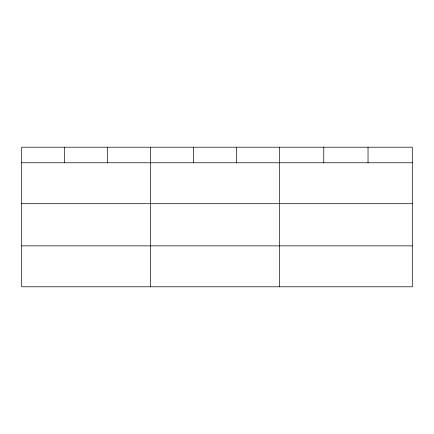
<?xml version="1.0" encoding="UTF-8"?>
<svg xmlns="http://www.w3.org/2000/svg" width="434" height="434" viewBox="0 0 434 434"><rect width="100%" height="100%" fill="white"/><g stroke="black" fill="none" stroke-linecap="round" stroke-linejoin="round"><path stroke-width="0.65" d="M412.3 203.698L412.3 147.202L21.7 147.202L21.7 286.798L412.3 286.798L412.3 203.698L21.7 203.698M21.7 162.772L412.3 162.772M21.7 245.866L412.3 245.866M368.032 147.202L368.032 162.772M323.764 147.202L323.764 162.772M279.496 147.202L279.496 286.798M236.53 147.202L236.53 162.772M193.564 147.202L193.564 162.772M150.598 147.202L150.598 286.798M107.632 147.202L107.632 162.772M64.666 147.202L64.666 162.772"/></g></svg>
